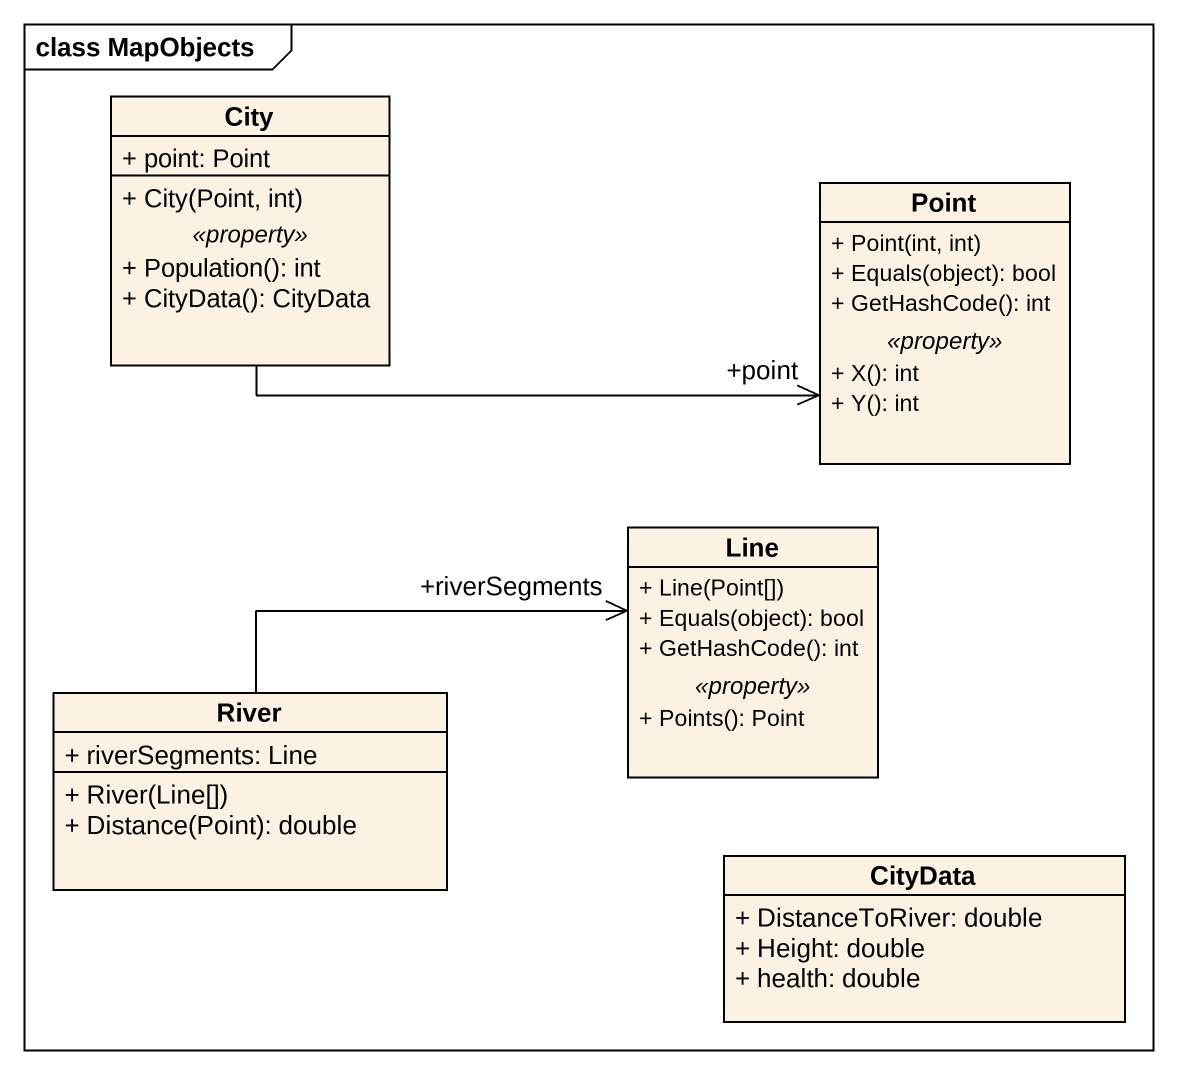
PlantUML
@startuml
mainframe class MapObjects
hide circle
hide empty members
skinparam classAttributeIconSize 0
class City {
  + point: Point
  --
  + City(Point, int)
  .. <<property>> ..
  + Population(): int
  + CityData(): CityData
}
class Point {
  + Point(int, int)
  + Equals(object): bool
  + GetHashCode(): int
  .. <<property>> ..
  + X(): int
  + Y(): int
}
class Line {
  + Line(Point[])
  + Equals(object): bool
  + GetHashCode(): int
  .. <<property>> ..
  + Points(): Point
}
class River {
  + riverSegments: Line
  + River(Line[])
  + Distance(Point): double
}
class CityData {
  + DistanceToRiver: double
  + Height: double
  + health: double
}
City -right-> "+point" Point
River -right-> "+riverSegments" Line
@enduml
